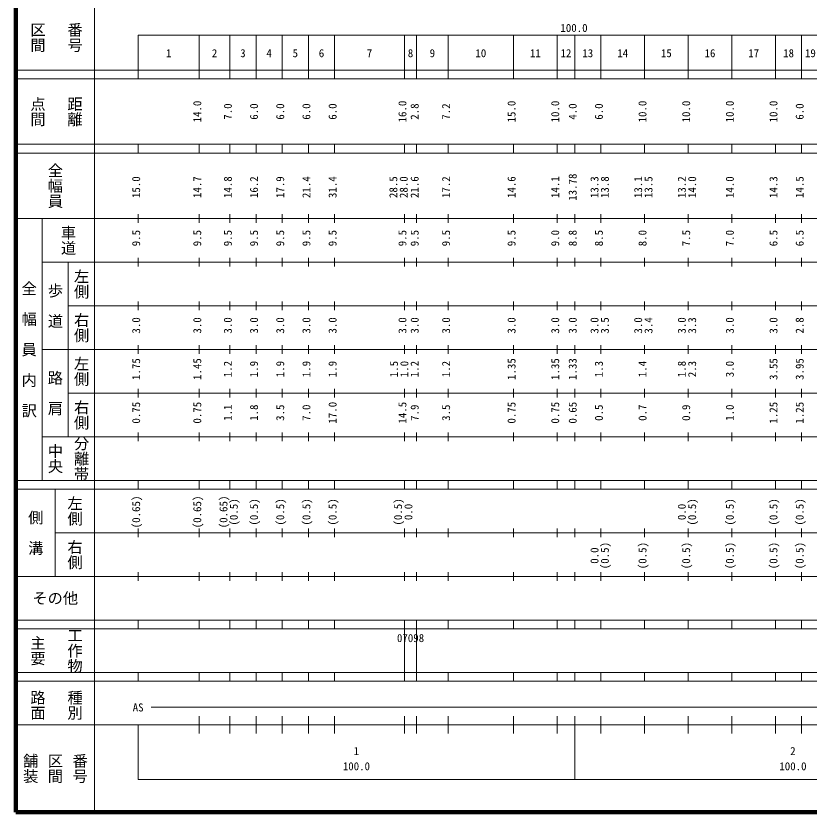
# Model space of a CAD drawing. Units: millimetres on the paper, enlarged 1000 times. Extents: x 40000 to 680000, y 20000 to 380000.
# Drawn here: x 40000 to 221698, y 20000 to 202409 of the extents above; entities that cross this region are included whole.
import ezdxf
from ezdxf.enums import TextEntityAlignment as Align

# ---------------------------------------------------------------- set-up
doc = ezdxf.new("R2010")
doc.units = ezdxf.units.MM
doc.header["$LTSCALE"] = 1000
doc.layers.add('M-TTL', color=2, linetype='Continuous', lineweight=140)
doc.layers.add('M-TTL-BAND', color=7, linetype='Continuous', lineweight=13)
doc.styles.add('@ＭＳ ゴシック', font='')
doc.styles.add('ＭＳ ゴシック', font='')
doc.styles.get('@ＭＳ ゴシック').set_extended_font_data('@MS Gothic')
doc.styles.get('ＭＳ ゴシック').set_extended_font_data('MS Gothic')

msp = doc.modelspace()

# ---------------------------------------------------------------- linework, layer by layer
at = {"layer": 'M-TTL'}
for p, q in [((40000, 380000), (40000, 20000)), ((40000, 20000), (680000, 20000))]:
    msp.add_line(p, q, dxfattribs=at)
at = {"layer": 'M-TTL-BAND'}
for p, q in [((58000, 370000), (58000, 20000)), ((68000, 198000), (579000, 198000)), ((68000, 198000), (68000, 188000)), ((82000, 188000), (82000, 198000)), ((89000, 188000), (89000, 198000)), ((95000, 188000), (95000, 198000)), ((101000, 188000), (101000, 198000)), ((107000, 188000), (107000, 198000)), ((113000, 188000), (113000, 198000)), ((129000, 188000), (129000, 198000)), ((131800, 188000), (131800, 198000)), ((139000, 188000), (139000, 198000)), ((154000, 188000), (154000, 198000)), ((164000, 188000), (164000, 198000)), ((168000, 188000), (168000, 198000)), ((174000, 188000), (174000, 198000)), ((184000, 188000), (184000, 198000)), ((194000, 188000), (194000, 198000)), ((204000, 188000), (204000, 198000)), ((214000, 188000), (214000, 198000)), ((220000, 188000), (220000, 198000)), ((40000, 190000), (579000, 190000)), ((40000, 188000), (579000, 188000)), ((40000, 173000), (579000, 173000)), ((68000, 171000), (68000, 173000)), ((82000, 171000), (82000, 173000)), ((89000, 171000), (89000, 173000)), ((95000, 171000), (95000, 173000)), ((101000, 171000), (101000, 173000)), ((107000, 171000), (107000, 173000)), ((113000, 171000), (113000, 173000)), ((129000, 171000), (129000, 173000)), ((131800, 171000), (131800, 173000)), ((139000, 171000), (139000, 173000)), ((154000, 171000), (154000, 173000)), ((164000, 171000), (164000, 173000)), ((168000, 171000), (168000, 173000)), ((174000, 171000), (174000, 173000)), ((184000, 171000), (184000, 173000)), ((194000, 171000), (194000, 173000)), ((204000, 171000), (204000, 173000)), ((214000, 171000), (214000, 173000)), ((220000, 171000), (220000, 173000)), ((40000, 171000), (579000, 171000)), ((68000, 155000), (68000, 157000)), ((82000, 155000), (82000, 157000)), ((89000, 155000), (89000, 157000)), ((95000, 155000), (95000, 157000)), ((101000, 155000), (101000, 157000)), ((107000, 155000), (107000, 157000)), ((113000, 155000), (113000, 157000)), ((129000, 155000), (129000, 157000)), ((131800, 155000), (131800, 157000)), ((139000, 155000), (139000, 157000)), ((154000, 155000), (154000, 157000)), ((164000, 155000), (164000, 157000)), ((168000, 155000), (168000, 157000)), ((174000, 155000), (174000, 157000)), ((184000, 155000), (184000, 157000)), ((194000, 155000), (194000, 157000)), ((204000, 155000), (204000, 157000)), ((214000, 155000), (214000, 157000)), ((220000, 155000), (220000, 157000)), ((40000, 156000), (579000, 156000)), ((46000, 96000), (46000, 156000)), ((46000, 146000), (579000, 146000)), ((52000, 146000), (52000, 106000)), ((68000, 145000), (68000, 147000)), ((82000, 145000), (82000, 147000)), ((89000, 145000), (89000, 147000)), ((95000, 145000), (95000, 147000)), ((101000, 145000), (101000, 147000)), ((107000, 145000), (107000, 147000)), ((113000, 145000), (113000, 147000)), ((129000, 145000), (129000, 147000)), ((131800, 145000), (131800, 147000)), ((139000, 145000), (139000, 147000)), ((154000, 145000), (154000, 147000)), ((164000, 145000), (164000, 147000)), ((168000, 145000), (168000, 147000)), ((174000, 145000), (174000, 147000)), ((184000, 145000), (184000, 147000)), ((194000, 145000), (194000, 147000)), ((204000, 145000), (204000, 147000)), ((214000, 145000), (214000, 147000)), ((220000, 145000), (220000, 147000)), ((68000, 135000), (68000, 137000)), ((82000, 135000), (82000, 137000)), ((89000, 135000), (89000, 137000)), ((95000, 135000), (95000, 137000)), ((101000, 135000), (101000, 137000)), ((107000, 135000), (107000, 137000)), ((113000, 135000), (113000, 137000)), ((129000, 135000), (129000, 137000)), ((131800, 135000), (131800, 137000)), ((139000, 135000), (139000, 137000)), ((154000, 135000), (154000, 137000)), ((164000, 135000), (164000, 137000)), ((168000, 135000), (168000, 137000)), ((174000, 135000), (174000, 137000)), ((184000, 135000), (184000, 137000)), ((194000, 135000), (194000, 137000)), ((204000, 135000), (204000, 137000)), ((214000, 135000), (214000, 137000)), ((220000, 135000), (220000, 137000)), ((52000, 136000), (579000, 136000)), ((46000, 126000), (579000, 126000)), ((68000, 125000), (68000, 127000)), ((82000, 125000), (82000, 127000)), ((89000, 125000), (89000, 127000)), ((95000, 125000), (95000, 127000)), ((101000, 125000), (101000, 127000)), ((107000, 125000), (107000, 127000)), ((113000, 125000), (113000, 127000)), ((129000, 125000), (129000, 127000)), ((131800, 125000), (131800, 127000)), ((139000, 125000), (139000, 127000)), ((154000, 125000), (154000, 127000)), ((164000, 125000), (164000, 127000)), ((168000, 125000), (168000, 127000)), ((174000, 125000), (174000, 127000)), ((184000, 125000), (184000, 127000)), ((194000, 125000), (194000, 127000)), ((204000, 125000), (204000, 127000)), ((214000, 125000), (214000, 127000)), ((220000, 125000), (220000, 127000)), ((68000, 115000), (68000, 117000)), ((82000, 115000), (82000, 117000)), ((89000, 115000), (89000, 117000)), ((95000, 115000), (95000, 117000)), ((101000, 115000), (101000, 117000)), ((107000, 115000), (107000, 117000)), ((113000, 115000), (113000, 117000)), ((129000, 115000), (129000, 117000)), ((131800, 115000), (131800, 117000)), ((139000, 115000), (139000, 117000)), ((154000, 115000), (154000, 117000)), ((164000, 115000), (164000, 117000)), ((168000, 115000), (168000, 117000)), ((174000, 115000), (174000, 117000)), ((184000, 115000), (184000, 117000)), ((194000, 115000), (194000, 117000)), ((204000, 115000), (204000, 117000)), ((214000, 115000), (214000, 117000)), ((220000, 115000), (220000, 117000)), ((52000, 116000), (579000, 116000)), ((46000, 106000), (579000, 106000)), ((68000, 105000), (68000, 107000)), ((82000, 105000), (82000, 107000)), ((89000, 105000), (89000, 107000)), ((95000, 105000), (95000, 107000)), ((101000, 105000), (101000, 107000)), ((107000, 105000), (107000, 107000)), ((113000, 105000), (113000, 107000)), ((129000, 105000), (129000, 107000)), ((131800, 105000), (131800, 107000)), ((139000, 105000), (139000, 107000)), ((154000, 105000), (154000, 107000)), ((164000, 105000), (164000, 107000)), ((168000, 105000), (168000, 107000)), ((174000, 105000), (174000, 107000)), ((184000, 105000), (184000, 107000)), ((194000, 105000), (194000, 107000)), ((204000, 105000), (204000, 107000)), ((214000, 105000), (214000, 107000)), ((220000, 105000), (220000, 107000)), ((40000, 96000), (579000, 96000)), ((68000, 94000), (68000, 96000)), ((82000, 94000), (82000, 96000)), ((89000, 94000), (89000, 96000)), ((95000, 94000), (95000, 96000)), ((101000, 94000), (101000, 96000)), ((107000, 94000), (107000, 96000)), ((113000, 94000), (113000, 96000)), ((129000, 94000), (129000, 96000)), ((131800, 94000), (131800, 96000)), ((139000, 94000), (139000, 96000)), ((154000, 94000), (154000, 96000)), ((164000, 94000), (164000, 96000)), ((168000, 94000), (168000, 96000)), ((174000, 94000), (174000, 96000)), ((184000, 94000), (184000, 96000)), ((194000, 94000), (194000, 96000)), ((204000, 94000), (204000, 96000)), ((214000, 94000), (214000, 96000)), ((220000, 94000), (220000, 96000)), ((40000, 94000), (579000, 94000)), ((49000, 94000), (49000, 74000)), ((49000, 84000), (579000, 84000)), ((68000, 83000), (68000, 85000)), ((82000, 83000), (82000, 85000)), ((89000, 83000), (89000, 85000)), ((95000, 83000), (95000, 85000)), ((101000, 83000), (101000, 85000)), ((107000, 83000), (107000, 85000)), ((113000, 83000), (113000, 85000)), ((129000, 83000), (129000, 85000)), ((131800, 83000), (131800, 85000)), ((139000, 83000), (139000, 85000)), ((154000, 83000), (154000, 85000)), ((164000, 83000), (164000, 85000)), ((168000, 83000), (168000, 85000)), ((174000, 83000), (174000, 85000)), ((184000, 83000), (184000, 85000)), ((194000, 83000), (194000, 85000)), ((204000, 83000), (204000, 85000)), ((214000, 83000), (214000, 85000)), ((220000, 83000), (220000, 85000)), ((68000, 73000), (68000, 75000)), ((82000, 73000), (82000, 75000)), ((89000, 73000), (89000, 75000)), ((95000, 73000), (95000, 75000)), ((101000, 73000), (101000, 75000)), ((107000, 73000), (107000, 75000)), ((113000, 73000), (113000, 75000)), ((129000, 73000), (129000, 75000)), ((131800, 73000), (131800, 75000)), ((139000, 73000), (139000, 75000)), ((154000, 73000), (154000, 75000)), ((164000, 73000), (164000, 75000)), ((168000, 73000), (168000, 75000)), ((174000, 73000), (174000, 75000)), ((184000, 73000), (184000, 75000)), ((194000, 73000), (194000, 75000)), ((204000, 73000), (204000, 75000)), ((214000, 73000), (214000, 75000)), ((220000, 73000), (220000, 75000)), ((40000, 74000), (579000, 74000)), ((40000, 64000), (579000, 64000)), ((68000, 62000), (68000, 64000)), ((82000, 62000), (82000, 64000)), ((89000, 62000), (89000, 64000)), ((95000, 62000), (95000, 64000)), ((101000, 62000), (101000, 64000)), ((107000, 62000), (107000, 64000)), ((113000, 62000), (113000, 64000)), ((129000, 62000), (129000, 64000)), ((131800, 62000), (131800, 64000)), ((139000, 62000), (139000, 64000)), ((154000, 62000), (154000, 64000)), ((164000, 62000), (164000, 64000)), ((168000, 62000), (168000, 64000)), ((174000, 62000), (174000, 64000)), ((184000, 62000), (184000, 64000)), ((194000, 62000), (194000, 64000)), ((204000, 62000), (204000, 64000)), ((214000, 62000), (214000, 64000)), ((220000, 62000), (220000, 64000)), ((40000, 62000), (579000, 62000)), ((129000, 52000), (129000, 62000)), ((131800, 52000), (131800, 62000)), ((40000, 52000), (579000, 52000)), ((68000, 50000), (68000, 52000)), ((82000, 50000), (82000, 52000)), ((89000, 50000), (89000, 52000)), ((95000, 50000), (95000, 52000)), ((101000, 50000), (101000, 52000)), ((107000, 50000), (107000, 52000)), ((113000, 50000), (113000, 52000)), ((129000, 50000), (129000, 52000)), ((131800, 50000), (131800, 52000)), ((139000, 50000), (139000, 52000)), ((154000, 50000), (154000, 52000)), ((164000, 50000), (164000, 52000)), ((168000, 50000), (168000, 52000)), ((174000, 50000), (174000, 52000)), ((184000, 50000), (184000, 52000)), ((194000, 50000), (194000, 52000)), ((204000, 50000), (204000, 52000)), ((214000, 50000), (214000, 52000)), ((220000, 50000), (220000, 52000)), ((40000, 50000), (579000, 50000)), ((71000, 44000), (412000, 44000)), ((82000, 38000), (82000, 42000)), ((89000, 38000), (89000, 42000)), ((95000, 38000), (95000, 42000)), ((101000, 38000), (101000, 42000)), ((107000, 38000), (107000, 42000)), ((113000, 38000), (113000, 42000)), ((129000, 38000), (129000, 42000)), ((131800, 38000), (131800, 42000)), ((139000, 38000), (139000, 42000)), ((154000, 38000), (154000, 42000)), ((164000, 38000), (164000, 42000)), ((168000, 27500), (168000, 42000)), ((174000, 38000), (174000, 42000)), ((184000, 38000), (184000, 42000)), ((194000, 38000), (194000, 42000)), ((204000, 38000), (204000, 42000)), ((214000, 38000), (214000, 42000)), ((220000, 38000), (220000, 42000)), ((40000, 40000), (579000, 40000)), ((68000, 40000), (68000, 27500)), ((68000, 27500), (579000, 27500))]:
    msp.add_line(p, q, dxfattribs=at)

# ---------------------------------------------------------------- texts
at = {"layer": 'M-TTL-BAND', "style": '@ＭＳ ゴシック'}
for s, p in [('番号', (53500, 197500)), ('区間', (45000, 197500)), ('点間', (45000, 180500)), ('距離', (53500, 180500)), ('全幅員', (49000, 163500)), ('車道', (52000, 151000)), ('左側', (55000, 141000)), ('全\u3000幅\u3000員\u3000内\u3000訳', (43000, 126000)), ('歩\u3000道', (49000, 136000)), ('右側', (55000, 131000)), ('左側', (55000, 121000)), ('路\u3000肩', (49000, 116000)), ('右側', (55000, 111000)), ('分離帯', (55000, 101000)), ('中央', (49000, 101000)), ('左側', (53500, 89000)), ('側\u3000溝', (44500, 84000)), ('右側', (53500, 79000)), ('主要', (45000, 57000)), ('工作物', (53500, 57000)), ('路面', (45000, 44500)), ('種別', (53500, 44500)), ('舗装', (43333, 30000)), ('区間', (49000, 30000)), ('番号', (54667, 30000))]:
    msp.add_text(s, height=2566, rotation=270, dxfattribs=at).set_placement(p, align=Align.MIDDLE_CENTER)
at = {"layer": 'M-TTL-BAND', "style": 'ＭＳ ゴシック'}
for s, p in [('100.0', (167844, 198195)), ('1', (75000, 192405)), ('2', (85500, 192405)), ('3', (92000, 192405)), ('4', (98000, 192405)), ('5', (104000, 192405)), ('6', (110000, 192405)), ('7', (121000, 192405)), ('8', (130400, 192405)), ('9', (135400, 192405)), ('10', (146500, 192405)), ('11', (159000, 192405)), ('12', (166000, 192405)), ('13', (171000, 192405)), ('14', (179000, 192405)), ('15', (189000, 192405)), ('16', (199000, 192405)), ('17', (209000, 192405)), ('18', (217000, 192405)), ('19', (222000, 192405)), ('07098', (130400, 58405)), ('AS', (68000, 42500)), ('1', (118000, 32523)), ('2', (218000, 32523)), ('100.0', (118000, 29033)), ('100.0', (218000, 29033))]:
    msp.add_text(s, height=1833, dxfattribs=at).set_placement(p, align=Align.BOTTOM_CENTER)
for s, p in [('14.0', (83000, 180500)), ('16.0', (130000, 180500)), ('15.0', (155000, 180500)), ('10.0', (165000, 180500)), ('10.0', (185000, 180500)), ('10.0', (195000, 180500)), ('10.0', (205000, 180500)), ('10.0', (215000, 180500)), ('7.0', (90000, 180500)), ('6.0', (96000, 180500)), ('6.0', (102000, 180500)), ('6.0', (108000, 180500)), ('6.0', (114000, 180500)), ('2.8', (132800, 180500)), ('7.2', (140000, 180500)), ('4.0', (169000, 180500)), ('6.0', (175000, 180500)), ('6.0', (221000, 180500)), ('13.78', (169000, 163174)), ('15.0', (69000, 163174)), ('14.7', (83000, 163174)), ('14.8', (90000, 163174)), ('16.2', (96000, 163174)), ('17.9', (102000, 163174)), ('21.4', (108000, 163174)), ('31.4', (114000, 163174)), ('28.5', (127919, 163174)), ('28.0', (130289, 163174)), ('21.6', (132800, 163174)), ('17.2', (140000, 163174)), ('14.6', (155000, 163174)), ('14.1', (165000, 163174)), ('13.3', (174000, 163174)), ('13.8', (176370, 163174)), ('13.1', (184000, 163174)), ('13.5', (186370, 163174)), ('13.2', (194000, 163174)), ('14.0', (196370, 163174)), ('14.0', (205000, 163174)), ('14.3', (215000, 163174)), ('14.5', (221000, 163174)), ('9.0', (165000, 151500)), ('8.8', (169000, 151500)), ('8.0', (185000, 151500)), ('7.0', (205000, 151500)), ('9.5', (69000, 151500)), ('9.5', (83000, 151500)), ('9.5', (90000, 151500)), ('9.5', (96000, 151500)), ('9.5', (102000, 151500)), ('9.5', (108000, 151500)), ('9.5', (114000, 151500)), ('9.5', (130000, 151500)), ('9.5', (132800, 151500)), ('9.5', (140000, 151500)), ('9.5', (155000, 151500)), ('8.5', (175000, 151500)), ('7.5', (195000, 151500)), ('6.5', (215000, 151500)), ('6.5', (221000, 151500)), ('3.0', (69000, 131500)), ('3.0', (83000, 131500)), ('3.0', (90000, 131500)), ('3.0', (96000, 131500)), ('3.0', (102000, 131500)), ('3.0', (108000, 131500)), ('3.0', (114000, 131500)), ('3.0', (130000, 131500)), ('3.0', (132800, 131500)), ('3.0', (140000, 131500)), ('3.0', (155000, 131500)), ('3.0', (165000, 131500)), ('3.0', (169000, 131500)), ('3.0', (174000, 131500)), ('3.5', (176370, 131500)), ('3.0', (184000, 131500)), ('3.4', (186370, 131500)), ('3.0', (194000, 131500)), ('3.3', (196370, 131500)), ('3.0', (205000, 131500)), ('3.0', (215000, 131500)), ('2.8', (221000, 131500)), ('1.75', (69000, 121500)), ('1.45', (83000, 121500)), ('1.2', (90000, 121500)), ('1.9', (96000, 121500)), ('1.9', (102000, 121500)), ('1.9', (108000, 121500)), ('1.9', (114000, 121500)), ('1.5', (128067, 121500)), ('1.0', (130437, 121500)), ('1.2', (132800, 121500)), ('1.2', (140000, 121500)), ('1.35', (155000, 121500)), ('1.35', (165000, 121500)), ('1.33', (169000, 121500)), ('1.3', (175000, 121500)), ('1.4', (185000, 121500)), ('1.8', (194000, 121500)), ('2.3', (196370, 121500)), ('3.0', (205000, 121500)), ('3.55', (215000, 121500)), ('3.95', (221000, 121500)), ('0.75', (69000, 111500)), ('0.75', (83000, 111500)), ('1.1', (90000, 111500)), ('1.8', (96000, 111500)), ('3.5', (102000, 111500)), ('7.0', (108000, 111500)), ('17.0', (114000, 111500)), ('14.5', (130000, 111500)), ('7.9', (132800, 111500)), ('3.5', (140000, 111500)), ('0.75', (155000, 111500)), ('0.75', (165000, 111500)), ('0.65', (169000, 111500)), ('0.5', (175000, 111500)), ('0.7', (185000, 111500)), ('0.9', (195000, 111500)), ('1.0', (205000, 111500)), ('1.25', (215000, 111500)), ('1.25', (221000, 111500)), ('(0.65)', (69000, 88764)), ('(0.65)', (83000, 88764)), ('(0.65)', (89000, 88764)), ('(0.5)', (91370, 88764)), ('(0.5)', (96000, 88764)), ('(0.5)', (102000, 88764)), ('(0.5)', (108000, 88764)), ('(0.5)', (114000, 88764)), ('(0.5)', (129000, 88764)), ('(0.5)', (196370, 88764)), ('(0.5)', (205000, 88764)), ('(0.5)', (215000, 88764)), ('(0.5)', (221000, 88764)), ('0.0', (131370, 88764)), ('0.0', (194000, 88764)), ('0.0', (174000, 78764)), ('(0.5)', (176370, 78764)), ('(0.5)', (185000, 78764)), ('(0.5)', (195000, 78764)), ('(0.5)', (205000, 78764)), ('(0.5)', (215000, 78764)), ('(0.5)', (221000, 78764))]:
    msp.add_text(s, height=1833, rotation=90, dxfattribs=at).set_placement(p, align=Align.BOTTOM_CENTER)
msp.add_text('その他', height=2566, dxfattribs=at).set_placement((49000, 69000), align=Align.MIDDLE_CENTER)

doc.saveas('drawing.dxf')
